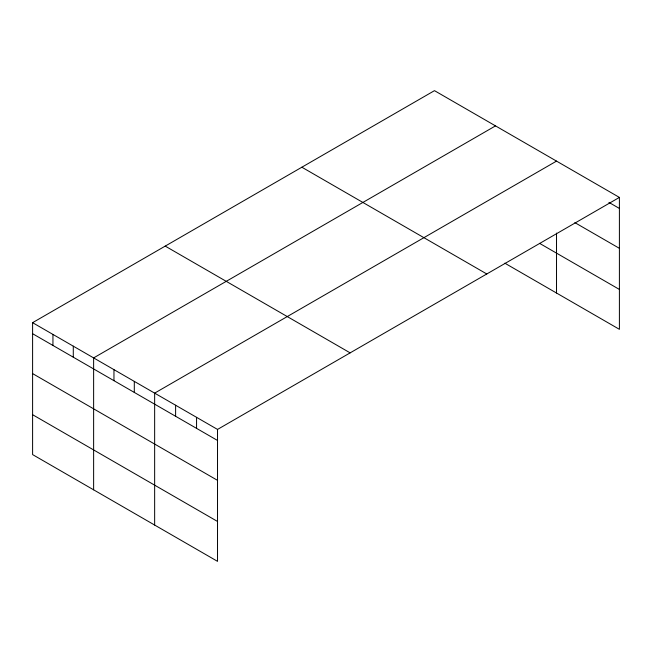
<?xml version="1.0" encoding="UTF-8"?>
<svg xmlns="http://www.w3.org/2000/svg" width="652" height="652" viewBox="0 0 652 652"><rect width="100%" height="100%" fill="white"/><g stroke="black" fill="none" stroke-linecap="round" stroke-linejoin="round"><path stroke-width="0.98" d="M619.4 197.409L434.476 90.652L32.6 322.675L32.6 454.591L217.523 561.348L217.523 429.432L619.4 197.409L619.4 329.325L504.827 263.18M495.504 125.885L93.627 357.907L93.627 489.823M556.523 161.109L154.646 393.132L154.646 525.047M608.919 202.389L619.4 208.444M574.868 222.625L619.4 248.33M539.579 243.351L619.4 289.439M301.86 167.214L486.783 273.979M165.217 246.106L350.14 352.871M32.6 322.675L217.523 429.432M32.6 333.702L217.523 440.467M32.6 373.596L217.523 480.353M32.6 414.696L217.523 521.461M556.523 233.09L556.523 293.025M196.562 417.337L196.562 428.364M175.608 405.234L175.608 416.261M134.304 381.396L134.304 392.422M113.961 369.651L113.961 380.678M73.285 346.163L73.285 357.19M52.942 334.419L52.942 345.446"/></g></svg>
